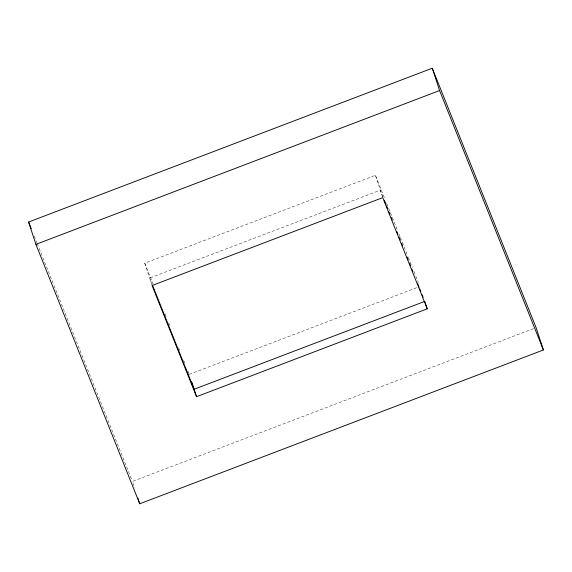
<?xml version="1.0" encoding="UTF-8"?>
<svg xmlns="http://www.w3.org/2000/svg" width="572" height="572" viewBox="0 0 572 572"><rect width="100%" height="100%" fill="white"/><g stroke="black" fill="none" stroke-linecap="round" stroke-linejoin="round"><path stroke-width="0.43" stroke-dasharray="2.86 2.15" d="M151.794 284.699L144.766 263.184L375.439 175.297L385.063 199.356M189.26 374.367L417.438 287.43M533.597 328.585L132.425 481.445L134.584 488.059M386.729 203.503L397.354 230.058M399.013 234.205L400.007 236.694M400.343 237.523L407.979 256.606M408.308 257.436L412.298 267.389M413.956 271.543L418.275 282.325M382.961 196.825L380.301 190.19L149.635 278.078L152.288 284.72M144.766 263.184L153.067 283.926M165.022 313.799L166.352 317.117M168.676 322.923L169.669 325.411M178.636 347.819L179.629 350.307M183.619 360.26L184.942 363.577M187.931 371.049L188.932 373.537M34.241 236.114L36.894 242.75M37.223 243.579L132.096 480.616M375.439 175.297L382.468 196.804"/><path stroke-width="0.86" d="M28.6 222.029L432.275 68.218L536.1 327.634L543.4 349.971L139.725 503.782L35.9 244.366L28.6 222.029L31.253 228.657M35.9 244.366L439.575 90.555L432.275 68.218M424.803 301.365L194.13 389.26L152.624 285.55M427.234 308.816L382.739 197.633L152.066 285.528L196.561 396.703L427.234 308.816L425.067 302.195M439.575 90.555L543.4 349.971M384.291 200.143L385.95 204.29M386.615 205.956L387.609 208.444M388.939 211.762L389.932 214.25M391.262 217.567L392.256 220.056M396.911 231.674L397.905 234.162M399.235 237.48L400.228 239.968M401.558 243.286L402.552 245.774M407.2 257.393L408.201 259.881M409.523 263.199L410.524 265.687M411.847 269.012L412.848 271.5M417.496 283.111L419.154 287.258M419.819 288.924L420.813 291.413M422.143 294.73L423.137 297.218M191.699 381.81L196.561 396.703M137.831 497.99L139.725 503.782"/></g></svg>
